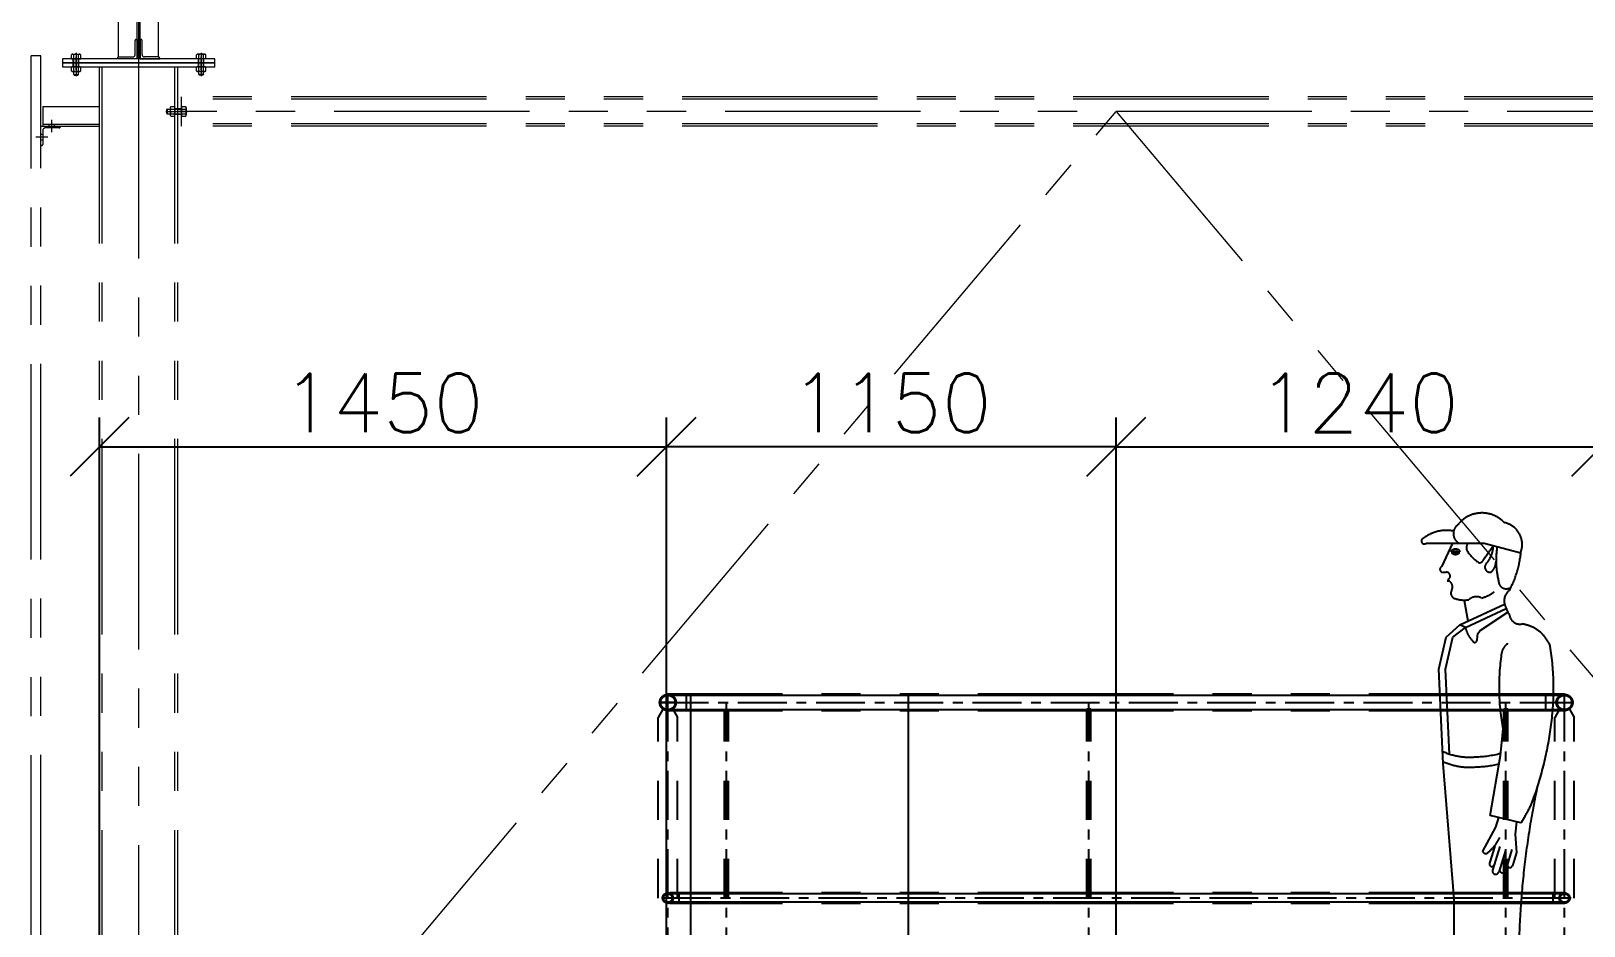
# Model space of a CAD drawing. Header units: inches. Extents: x 0 to 157513, y -28488 to 35640.
# Drawn here: x 7176 to 11147, y 28865 to 31153 of the extents above; entities that cross this region are included whole.
import ezdxf

# ---------------------------------------------------------------- set-up
doc = ezdxf.new("R2010")
doc.units = ezdxf.units.IN
doc.header["$LTSCALE"] = 400
doc.header["$MEASUREMENT"] = 0
for name, pattern in [('0', [0]), ('CENTER', [2, 1.25, -0.25, 0.25, -0.25]), ('HIDDEN', [9.525, 6.35, -3.175]), ('PHANTOM', [2.5, 1.25, -0.25, 0.25, -0.25, 0.25, -0.25])]:
    doc.linetypes.add(name, pattern=pattern)
doc.layers.add('BF', color=8, linetype='PHANTOM')
doc.layers.add('BF STR', color=8, linetype='PHANTOM', lineweight=5)
doc.styles.add('ROMANS', font='romans')
doc.dimstyles.new('SAM2 60 SC', dxfattribs={"dimscale": 60, "dimtxt": 2.5, "dimasz": 2.5, "dimexe": 1.25, "dimexo": 0.625, "dimtad": 1, "dimtoh": 1, "dimdec": 0, "dimdsep": 46, "dimtxsty": 'ROMANS', "dimblk": 'OBLIQUE', "dimcen": 2.5, "dimclrd": 1, "dimclre": 1, "dimclrt": 256, "dimadec": 0, "dimazin": 2, "dimtfac": 1, "dimtdec": 0, "dimtofl": 0, "dimtmove": 0, "dimatfit": 3, "dimfxl": 1, "dimtolj": 1, "dimtzin": 0, "dimarcsym": 1})

# ---------------------------------------------------------------- blocks, each defined once
blk = doc.blocks.new('611bf4ele')
at = {"layer": 'BF'}
for p, q in [((-254716.8, 43847.6, 139.3), (-254568.7, 43847.6, 139.3)), ((-254649.4, 43847.6, 139.3), (-254677.8, 43787.6, 139.3)), ((-254568.7, 43847.6, 139.3), (-254474.8, 43823, 139.3)), ((-254671.9, 43773.4, 139.3), (-254666, 43773.4, 139.3)), ((-254663, 43751.7, 139.3), (-254658.4, 43751.7, 139.3)), ((-254662.7, 43755.2, 139.3), (-254658.1, 43755.2, 139.3)), ((-254630.9, 43638.6, 139.3), (-254516.4, 43691.7, 139.3)), ((-254609.5, 43648.5, 139.3), (-254619.1, 43700.1, 139.3)), ((-254616.7, 43632.4, 139.3), (-254511.9, 43681, 139.3)), ((-254579.1, 43624, 139.3), (-254507.9, 43671.2, 139.3)), ((-254684.6, 43525.4, 139.3), (-254665.9, 43607.6, 139.3)), ((-254667.8, 43525.4, 139.3), (-254649, 43607.6, 139.3)), ((-254665.9, 43607.6, 139.3), (-254630.9, 43638.6, 139.3)), ((-254649, 43607.6, 139.3), (-254616.7, 43632.4, 139.3)), ((-254616.7, 43632.4, 139.3), (-254630.9, 43638.6, 139.3)), ((-254586.7, 43600.7, 139.3), (-254584.4, 43616.5, 139.3)), ((-254584.4, 43616.5, 139.3), (-254579.1, 43624, 139.3)), ((-254673, 43284.7, 139.3), (-254684.6, 43525.4, 139.3)), ((-254657.3, 43308.6, 139.3), (-254667.8, 43525.4, 139.3)), ((-254363.1, 43461.3, 139.3), (-256656.1, 43461.3, 139.3)), ((-256608.1, 43419.3, 139.3), (-256608.1, 43461.3, 139.3)), ((-254411.1, 43419.3, 139.3), (-254411.1, 43461.3, 139.3)), ((-256668.8, 43423.5, 139.3), (-256681.1, 43402.2, 139.3)), ((-256635.1, 43440.3, 139.3), (-256677.1, 43440.3, 139.3)), ((-254363.1, 43419.3, 139.3), (-256656.1, 43419.3, 139.3)), ((-256643.4, 43423.5, 139.3), (-256631.1, 43402.2, 139.3)), ((-256511.1, 42340.3, 139.3), (-256511.1, 43423.5, 139.3)), ((-256501.1, 42340.3, 139.3), (-256501.1, 43423.5, 139.3)), ((-255584.6, 42340.3, 139.3), (-255584.6, 43423.5, 139.3)), ((-255574.6, 43423.5, 139.3), (-255584.6, 43423.5, 139.3)), ((-255574.6, 42340.3, 139.3), (-255574.6, 43423.5, 139.3)), ((-254518.1, 42340.3, 139.3), (-254518.1, 43423.5, 139.3)), ((-254508.1, 43423.5, 139.3), (-254518.1, 43423.5, 139.3)), ((-254508.1, 42340.3, 139.3), (-254508.1, 43423.5, 139.3)), ((-254375.8, 43423.5, 139.3), (-254388.1, 43402.2, 139.3)), ((-254379.9, 43440.3, 139.3), (-254346.2, 43440.3, 139.3)), ((-254350.4, 43423.5, 139.3), (-254338.1, 43402.2, 139.3)), ((-256681.1, 42340.3, 139.3), (-256681.1, 43402.2, 139.3)), ((-256631.1, 42340.3, 139.3), (-256631.1, 43402.2, 139.3)), ((-254527, 43305.1, 139.3), (-254520.3, 43372.6, 139.3)), ((-254388.1, 42340.3, 139.3), (-254388.1, 43402.2, 139.3)), ((-254338.1, 42340.3, 139.3), (-254338.1, 43402.2, 139.3)), ((-254553.2, 43151.7, 139.3), (-254527, 43305.1, 139.3)), ((-254645, 42938.1, 139.3), (-254673, 43284.7, 139.3)), ((-254474.6, 43132.7, 139.3), (-254553.2, 43151.7, 139.3)), ((-254531.8, 43146.6, 139.3), (-254539.3, 43121.9, 139.3)), ((-254485.7, 43135.4, 139.3), (-254488.9, 43103.8, 139.3)), ((-254539.3, 43121.9, 139.3), (-254573.1, 43060.4, 139.3)), ((-254488.9, 43103.8, 139.3), (-254486.1, 43056.4, 139.3)), ((-254541.5, 43073.2, 139.3), (-254555.1, 43029.3, 139.3)), ((-254528.7, 43071.9, 139.3), (-254547.2, 43011.8, 139.3)), ((-254514.3, 43062.3, 139.3), (-254531.4, 43006.7, 139.3)), ((-254497.4, 43064.7, 139.3), (-254514.1, 43010.4, 139.3)), ((-254486.1, 43056.4, 139.3), (-254496.5, 43022.7, 139.3)), ((-254363.1, 42953.8, 139.3), (-256651.1, 42953.8, 139.3)), ((-256627.1, 42926.8, 139.3), (-256627.1, 42953.8, 139.3)), ((-254645, 42529.5, 139.3), (-254645, 42938.1, 139.3)), ((-254392.1, 42926.8, 139.3), (-254392.1, 42953.8, 139.3)), ((-254363.1, 42926.8, 139.3), (-256651.1, 42926.8, 139.3))]:
    blk.add_line(p, q, dxfattribs=at)
at = {"layer": 'BF', "linetype": 'CENTER', "ltscale": 0.25}
for p, q in [((-256656.1, 42340.3, 139.3), (-256656.1, 43461.3, 139.3)), ((-254363.1, 42340.3, 139.3), (-254363.1, 43461.3, 139.3)), ((-256677.1, 43440.3, 139.3), (-254355.4, 43440.3, 139.3)), ((-256506.1, 42340.3, 139.3), (-256506.1, 43440.3, 139.3)), ((-255579.6, 42340.3, 139.3), (-255579.6, 43440.3, 139.3)), ((-254513.1, 42340.3, 139.3), (-254513.1, 43440.3, 139.3)), ((-254346.1, 42940.3, 139.3), (-256673.1, 42940.3, 139.3))]:
    blk.add_line(p, q, dxfattribs=at)
at = {"layer": 'BF', "linetype": 'HIDDEN'}
for p, q in [((-254363.1, 43458.6, 139.3), (-256656.1, 43458.6, 139.3)), ((-254363.1, 43421.9, 139.3), (-256656.1, 43421.9, 139.3)), ((-254363.1, 42951.1, 139.3), (-256651.1, 42951.1, 139.3)), ((-254363.1, 42929.4, 139.3), (-256651.1, 42929.4, 139.3))]:
    blk.add_line(p, q, dxfattribs=at)
at = {"layer": 'BF', "linetype": '0'}
for p, q in [((-256597.6, 42242.4, 139.3), (-256597.6, 43461.3, 139.3)), ((-256041.6, 43461.3, 139.3), (-256041.6, 36398.1, 139.3))]:
    blk.add_line(p, q, dxfattribs=at)
at = {"layer": 'BF'}
for centre, radius in [((-256656.1, 43440.3, 139.3), 21), ((-254363.1, 43440.3, 139.3), 21), ((-256656.1, 42940.3, 139.3), 13.5), ((-254363.1, 42940.3, 139.3), 13.5)]:
    blk.add_circle(centre, radius, dxfattribs=at)
at = {"layer": 'BF', "linetype": 'HIDDEN', "ltscale": 0.25}
for centre, radius in [((-256656.1, 43440.3, 139.3), 18.4), ((-254363.1, 43440.3, 139.3), 18.4), ((-256656.1, 42940.3, 139.3), 10.9), ((-254363.1, 42940.3, 139.3), 10.9)]:
    blk.add_circle(centre, radius, dxfattribs=at)
at = {"layer": 'BF'}
for centre, radius, start, end in [((-254574.2, 43846.5, 139.3), 78.4, 43.4168, 142.6275), ((-254619.4, 43872.1, 139.3), 27.9, 127.8594, 241.3791), ((-254528.4, 43844.4, 139.3), 57.1, 340.63, 78.6231), ((-254721.7, 43853.1, 139.3), 7.41, 127.9675, 311.7123), ((-254664.1, 43779.6, 139.3), 100.8, 79.9254, 128.0744), ((-254595.7, 43836.2, 139.3), 18.4, 141.8973, 215.1796), ((-254520.5, 43889.2, 139.3), 110.4, 215.1796, 236.0243), ((-254581.1, 43809.1, 139.3), 11.5, 264.4605, 326.1789), ((-252821.6, 42630.3, 139.3), 2106.4, 144.9039, 146.1789), ((-254615.5, 43842.6, 139.3), 70.5, 318.742, 359.0038), ((-254322.5, 43803.5, 139.3), 215.7, 170.5872, 194.0532), ((-254728, 43848.2, 139.3), 254.5, 331.7165, 354.8895), ((-254673.8, 43780.9, 139.3), 7.79, 120.6201, 284.1208), ((-254664.9, 43764.2, 139.3), 9.25, 354.6561, 96.8332), ((-254664.5, 43763.6, 139.3), 9.27, 296.1362, 18.18), ((-254553.5, 43786.5, 139.3), 13.2, 133.4282, 281.5487), ((-254575.7, 43801.8, 139.3), 37.5, 311.4652, 359.7478), ((-254666.1, 43735.9, 139.3), 16.7, 331.6818, 71.2274), ((-254638.9, 43719.9, 139.3), 14.8, 147.0682, 237.1506), ((-254594.9, 43787.4, 139.3), 82.4, 283.8933, 309.1815), ((-254512, 43750.8, 139.3), 19.7, 179.0031, 307.8934), ((-254483, 43700.3, 139.3), 34.4, 127.3861, 212.28), ((-254619.1, 43778, 139.3), 75.8, 248.43, 278.9049), ((-254588.2, 43683, 139.3), 27.7, 61.7672, 133.7446), ((-254459.2, 43696.5, 139.3), 54.9, 195.4585, 215.5324), ((-254477.3, 43667.4, 139.3), 26.7, 186.1257, 279.3423), ((-254540.1, 43650.4, 139.3), 78.7, 193.1771, 225.0297), ((-254483.4, 43551.4, 139.3), 90.3, 21.5401, 83.359), ((-254592.9, 43600.3, 139.3), 6.23, 243.2142, 4.102), ((-254483.9, 43557.9, 139.3), 41.2, 126.096, 180.5128), ((-255089.9, 43475.5, 139.3), 699, 352.885, 8.9746), ((-253969.5, 43479.3, 139.3), 561.1, 171.9853, 190.9649), ((-255335.3, 43507.3, 139.3), 946.5, 341.3363, 352.8118), ((-254606.6, 43465.3, 139.3), 164.7, 245.6536, 275.7199), ((-254606.6, 43439.5, 139.3), 164.7, 246.1446, 275.7199), ((-254595.2, 43564.7, 139.3), 263.3, 271.0877, 285.1372), ((-254595.2, 43538.8, 139.3), 263.3, 271.0877, 284.1912), ((-252306.4, 42772.4, 139.3), 2173.7, 168.1314, 179.945), ((-254712.9, 43297.1, 139.3), 289.5, 325.3983, 341.3363), ((-254619.9, 43135.3, 139.3), 99.4, 305.3103, 336.0428), ((-254563.7, 43064.3, 139.3), 10.2, 202.3315, 277.042), ((-254549, 43027.4, 139.3), 6.32, 162.8778, 342.8778), ((-254539.3, 43009.4, 139.3), 8.32, 162.8778, 342.8778), ((-254521.5, 43012.6, 139.3), 7.7, 162.8778, 342.8778), ((-254502.6, 43024.5, 139.3), 6.32, 162.8778, 342.8778)]:
    blk.add_arc(centre, radius, start, end, dxfattribs=at)
for centre, major_axis, ratio in [((-254641.8, 43822.9, 139.3), (8.54, 0), 0.555549), ((-254642, 43822.8, 139.3), (3.73, 0), 0.27274)]:
    blk.add_ellipse(centre, major_axis=major_axis, ratio=ratio, start_param=3.141593, end_param=9.424778, dxfattribs=at)
blk.add_open_spline([(-254629.8, 43826.8, 139.3), (-254630.1, 43827.3, 139.3), (-254630.4, 43827.6, 139.3), (-254631.1, 43828.5, 139.3), (-254631.6, 43829, 139.3), (-254632.7, 43829.7, 139.3), (-254633.2, 43830.1, 139.3), (-254635, 43831, 139.3), (-254636.2, 43831.4, 139.3), (-254638.9, 43832, 139.3), (-254640.2, 43832.2, 139.3), (-254643, 43832.2, 139.3), (-254644.4, 43832.1, 139.3), (-254647, 43831.5, 139.3), (-254648.3, 43831.1, 139.3), (-254650.3, 43830.1, 139.3), (-254651, 43829.6, 139.3), (-254652.3, 43828.6, 139.3), (-254652.9, 43828, 139.3), (-254653.5, 43827.2, 139.3), (-254653.6, 43827, 139.3), (-254653.7, 43826.8, 139.3)], degree=3, knots=[3.470846, 3.470846, 3.470846, 3.470846, 3.598538, 3.598538, 3.776378, 3.776378, 3.954217, 3.954217, 4.326545, 4.326545, 4.698873, 4.698873, 5.071201, 5.071201, 5.443529, 5.443529, 5.690053, 5.690053, 5.894463, 5.894463, 5.953894, 5.953894, 5.953894, 5.953894], dxfattribs=at)
blk = doc.blocks.new('611bf4 strgaele')
at = {"layer": 'BF STR'}
for p, q in [((-272450.8, 45090.7, 139.3), (-272450.8, 45249, 139.3)), ((-272403.8, 45085.7, 139.3), (-272403.8, 45254, 139.3)), ((-272399.8, 45264.3, 139.3), (-272399.8, 45071.6, 139.3)), ((-272395.8, 45085.7, 139.3), (-272395.8, 45254, 139.3)), ((-272348.8, 45090.7, 139.3), (-272348.8, 45249, 139.3)), ((-272408.8, 45096.7), (-272408.8, 45132.7)), ((-272405.8, 45135.7), (-272403.8, 45135.7)), ((-272403.8, 45135.7), (-272403.8, 45085.7)), ((-272393.8, 45135.7), (-272395.8, 45135.7)), ((-272395.8, 45135.7), (-272395.8, 45085.7)), ((-272390.8, 45096.7), (-272390.8, 45132.7)), ((-272674.8, 37805.5), (-272674.8, 45093.8, 139.3)), ((-272649.8, 45093.8, 139.3), (-272674.8, 45093.8, 139.3)), ((-272649.8, 37806.2), (-272649.8, 45093.8, 139.3)), ((-272594.8, 45085.7), (-272594.8, 45075.7)), ((-272204.8, 45085.7), (-272594.8, 45085.7)), ((-272594.8, 45075.7), (-272204.8, 45075.7)), ((-272594.8, 45075.7), (-272594.8, 45065.7)), ((-272204.8, 45075.7), (-272594.8, 45075.7)), ((-272571.8, 45085.7, 139.3), (-272571.8, 45096.1, 139.3)), ((-272571.8, 45085.7, 139.3), (-272547.8, 45085.7, 139.3)), ((-272568.8, 45097.7, 139.3), (-272550.8, 45097.7, 139.3)), ((-272566.8, 45065.7, 139.3), (-272566.8, 45085.5, 139.3)), ((-272565.8, 45085.7, 139.3), (-272565.8, 45096.1, 139.3)), ((-272565.8, 45065.7, 139.3), (-272565.8, 45085.7, 139.3)), ((-272559.8, 45101.5, 139.3), (-272559.8, 45041.4, 139.3)), ((-272559.8, 45057.5, 139.3), (-272559.8, 45091.5, 139.3)), ((-272553.8, 45085.7, 139.3), (-272553.8, 45096.1, 139.3)), ((-272553.8, 45065.7, 139.3), (-272553.8, 45085.7, 139.3)), ((-272552.8, 45065.7, 139.3), (-272552.8, 45085.5, 139.3)), ((-272249.8, 45075.7, 139.3), (-272549.8, 45075.7, 139.3)), ((-272547.8, 45085.7, 139.3), (-272547.8, 45096.1, 139.3)), ((-272453.8, 45085.7), (-272453.8, 45087.7)), ((-272403.8, 45085.7), (-272453.8, 45085.7)), ((-272450.8, 45090.7), (-272414.8, 45090.7)), ((-272399.8, 45075.7, 139.3), (-272399.8, 36398.2)), ((-272395.8, 45085.7), (-272345.8, 45085.7)), ((-272348.8, 45090.7), (-272384.8, 45090.7)), ((-272345.8, 45085.7), (-272345.8, 45087.7)), ((-272251.8, 45085.7, 139.3), (-272251.8, 45096.1, 139.3)), ((-272227.8, 45085.7, 139.3), (-272251.8, 45085.7, 139.3)), ((-272230.8, 45097.7, 139.3), (-272248.8, 45097.7, 139.3)), ((-272246.8, 45065.7, 139.3), (-272246.8, 45085.5, 139.3)), ((-272245.8, 45085.7, 139.3), (-272245.8, 45096.1, 139.3)), ((-272245.8, 45065.7, 139.3), (-272245.8, 45085.7, 139.3)), ((-272239.8, 45101.5, 139.3), (-272239.8, 45041.4, 139.3)), ((-272239.8, 45057.5, 139.3), (-272239.8, 45091.5, 139.3)), ((-272233.8, 45085.7, 139.3), (-272233.8, 45096.1, 139.3)), ((-272233.8, 45065.7, 139.3), (-272233.8, 45085.7, 139.3)), ((-272232.8, 45065.7, 139.3), (-272232.8, 45085.5, 139.3)), ((-272227.8, 45085.7, 139.3), (-272227.8, 45096.1, 139.3)), ((-272204.8, 45075.7), (-272204.8, 45085.7)), ((-272204.8, 45065.7), (-272204.8, 45075.7)), ((-272594.8, 45065.7), (-272204.8, 45065.7)), ((-272571.8, 45055.3, 139.3), (-272571.8, 45064.1, 139.3)), ((-272568.8, 45065.7, 139.3), (-272550.8, 45065.7, 139.3)), ((-272568.8, 45053.7, 139.3), (-272550.8, 45053.7, 139.3)), ((-272565.8, 45055.3, 139.3), (-272565.8, 45064.1, 139.3)), ((-272565.8, 45045.6, 139.3), (-272565.8, 45053.7, 139.3)), ((-272565.8, 45045.6, 139.3), (-272553.8, 45045.6, 139.3)), ((-272565.8, 45045.6, 139.3), (-272564.6, 45044.4, 139.3)), ((-272564.6, 45044.4, 139.3), (-272555, 45044.4, 139.3)), ((-272555, 45044.4, 139.3), (-272553.8, 45045.6, 139.3)), ((-272553.8, 45055.3, 139.3), (-272553.8, 45064.1, 139.3)), ((-272553.8, 45045.6, 139.3), (-272553.8, 45053.7, 139.3)), ((-272547.8, 45055.3, 139.3), (-272547.8, 45064.1, 139.3)), ((-272499.8, 36614.1), (-272499.8, 45065.7, 139.3)), ((-272492.8, 36614.1), (-272492.8, 45065.7, 139.3)), ((-272306.8, 36614.1), (-272306.8, 45065.7, 139.3)), ((-272299.8, 36614.1), (-272299.8, 45065.7, 139.3)), ((-272251.8, 45055.3, 139.3), (-272251.8, 45064.1, 139.3)), ((-272230.8, 45065.7, 139.3), (-272248.8, 45065.7, 139.3)), ((-272230.8, 45053.7, 139.3), (-272248.8, 45053.7, 139.3)), ((-272245.8, 45055.3, 139.3), (-272245.8, 45064.1, 139.3)), ((-272245.8, 45045.6, 139.3), (-272245.8, 45053.7, 139.3)), ((-272233.8, 45045.6, 139.3), (-272245.8, 45045.6, 139.3)), ((-272244.6, 45044.4, 139.3), (-272245.8, 45045.6, 139.3)), ((-272235, 45044.4, 139.3), (-272244.6, 45044.4, 139.3)), ((-272233.8, 45045.6, 139.3), (-272235, 45044.4, 139.3)), ((-272233.8, 45055.3, 139.3), (-272233.8, 45064.1, 139.3)), ((-272233.8, 45045.6, 139.3), (-272233.8, 45053.7, 139.3)), ((-272227.8, 45055.3, 139.3), (-272227.8, 45064.1, 139.3)), ((-272644.8, 44964.2, 139.3), (-272499.8, 44964.2, 139.3)), ((-272644.8, 44964.2, 139.3), (-272644.8, 44914.2, 139.3)), ((-272327, 44957.7, 139.3), (-272328.2, 44956.5, 139.3)), ((-272328.2, 44956.5, 139.3), (-272328.2, 44946.9, 139.3)), ((-272327, 44957.7, 139.3), (-272318.8, 44957.7, 139.3)), ((-272327, 44957.7, 139.3), (-272327, 44945.7, 139.3)), ((-272318.8, 44960.8, 139.3), (-272318.8, 44942.7, 139.3)), ((-272317.2, 44963.7, 139.3), (-272308.4, 44963.7, 139.3)), ((-272317.2, 44957.7, 139.3), (-272308.4, 44957.7, 139.3)), ((-272306.8, 44960.8, 139.3), (-272306.8, 44942.7, 139.3)), ((-272306.8, 44958.7, 139.3), (-272290, 44958.7, 139.3)), ((-272306.8, 44957.7, 139.3), (-272289.8, 44957.7, 139.3)), ((-267509.8, 44989.2, 139.3), (-272299.8, 44989.2, 139.3)), ((-272289.8, 44914.2, 139.3), (-272289.8, 44989.2, 139.3)), ((-267509.8, 44983.2, 139.3), (-272289.8, 44983.2, 139.3)), ((-272289.8, 44963.7, 139.3), (-272279.4, 44963.7, 139.3)), ((-272289.8, 44963.7, 139.3), (-272289.8, 44939.7, 139.3)), ((-272289.8, 44957.7, 139.3), (-272279.4, 44957.7, 139.3)), ((-272277.8, 44960.8, 139.3), (-272277.8, 44942.7, 139.3)), ((-272644.8, 44919.2, 139.3), (-272499.8, 44919.2, 139.3)), ((-272628.8, 44909.2, 139.3), (-272628.8, 44919.2, 139.3)), ((-272621.8, 44898.3, 139.3), (-272621.8, 44930.2, 139.3)), ((-272614.8, 44909.2, 139.3), (-272614.8, 44919.2, 139.3)), ((-267399.8, 44951.7, 139.3), (-272399.8, 44951.7, 139.3)), ((-272399.8, 41985.7), (-269899.8, 44951.7, 139.3)), ((-272330.3, 44951.7, 139.3), (-272274.9, 44951.7, 139.3)), ((-272328.2, 44946.9, 139.3), (-272327, 44945.7, 139.3)), ((-272327, 44945.7, 139.3), (-272318.8, 44945.7, 139.3)), ((-272317.2, 44945.7, 139.3), (-272308.4, 44945.7, 139.3)), ((-272317.2, 44939.7, 139.3), (-272308.4, 44939.7, 139.3)), ((-272306.8, 44945.7, 139.3), (-272289.8, 44945.7, 139.3)), ((-272306.8, 44944.7, 139.3), (-272290, 44944.7, 139.3)), ((-272289.8, 44945.7, 139.3), (-272279.4, 44945.7, 139.3)), ((-272289.8, 44939.7, 139.3), (-272279.4, 44939.7, 139.3)), ((-267509.8, 44920.2, 139.3), (-272289.8, 44920.2, 139.3)), ((-269899.8, 44951.7, 139.3), (-267399.8, 41985.7)), ((-272662.7, 44886.2, 139.3), (-272631.6, 44886.2, 139.3)), ((-272649.8, 44914.2), (-272599.8, 44914.2)), ((-272649.8, 44864.2), (-272649.8, 44914.2)), ((-272649.8, 44893.2, 139.3), (-272644.8, 44893.2, 139.3)), ((-272649.8, 44879.2, 139.3), (-272644.8, 44879.2, 139.3)), ((-272644.8, 44914.2, 139.3), (-272499.8, 44914.2, 139.3)), ((-272644.8, 44903.2), (-272644.8, 44867.2)), ((-272602.8, 44909.2), (-272638.8, 44909.2)), ((-272599.8, 44914.2), (-272599.8, 44912.2)), ((-267509.8, 44914.2, 139.3), (-272299.8, 44914.2, 139.3)), ((-272647.8, 44864.2), (-272649.8, 44864.2))]:
    blk.add_line(p, q, dxfattribs=at)
for centre, radius, start, end in [((-272405.8, 45132.7), 3, 90, 180), ((-272393.8, 45132.7), 3, 0, 90), ((-272568.8, 45094.1, 139.3), 3.61, 33.8474, 146.1526), ((-272559.8, 45085.7, 139.3), 12.1, 60.1372, 119.8628), ((-272550.8, 45094.1, 139.3), 3.61, 33.8474, 146.1526), ((-272450.8, 45087.7), 3, 90, 180), ((-272414.8, 45096.7), 6, 270, 0), ((-272384.8, 45096.7), 6, 180, 270), ((-272348.8, 45087.7), 3, 0, 90), ((-272248.8, 45094.1, 139.3), 3.61, 33.8474, 146.1526), ((-272239.8, 45085.7, 139.3), 12.1, 60.1372, 119.8628), ((-272230.8, 45094.1, 139.3), 3.61, 33.8474, 146.1526), ((-272568.8, 45062.1, 139.3), 3.61, 33.8474, 146.1526), ((-272568.8, 45057.3, 139.3), 3.61, 213.8474, 326.1526), ((-272559.8, 45053.7, 139.3), 12.1, 60.1372, 119.8628), ((-272559.8, 45065.8, 139.3), 12.1, 240.1372, 299.8628), ((-272550.8, 45062.1, 139.3), 3.61, 33.8474, 146.1526), ((-272550.8, 45057.3, 139.3), 3.61, 213.8474, 326.1526), ((-272248.8, 45062.1, 139.3), 3.61, 33.8474, 146.1526), ((-272248.8, 45057.3, 139.3), 3.61, 213.8474, 326.1526), ((-272239.8, 45053.7, 139.3), 12.1, 60.1372, 119.8628), ((-272239.8, 45065.8, 139.3), 12.1, 240.1372, 299.8628), ((-272230.8, 45062.1, 139.3), 3.61, 33.8474, 146.1526), ((-272230.8, 45057.3, 139.3), 3.61, 213.8474, 326.1526), ((-272315.2, 44960.7, 139.3), 3.61, 123.8474, 236.1526), ((-272306.8, 44951.7, 139.3), 12.1, 150.1372, 209.8628), ((-272310.4, 44960.7, 139.3), 3.61, 303.8474, 56.1526), ((-272318.9, 44951.7, 139.3), 12.1, 330.1372, 29.8628), ((-272281.4, 44960.7, 139.3), 3.61, 303.8474, 56.1526), ((-272289.9, 44951.7, 139.3), 12.1, 330.1372, 29.8628), ((-272315.2, 44942.7, 139.3), 3.61, 123.8474, 236.1526), ((-272310.4, 44942.7, 139.3), 3.61, 303.8474, 56.1526), ((-272281.4, 44942.7, 139.3), 3.61, 303.8474, 56.1526), ((-272638.8, 44903.2), 6, 90, 180), ((-272602.8, 44912.2), 3, 270, 0), ((-272647.8, 44867.2), 3, 270, 0)]:
    blk.add_arc(centre, radius, start, end, dxfattribs=at)
blk = doc.blocks.new('_OBLIQUE')
at = {"color": 0, "linetype": 'ByBlock'}
blk.add_line((-0.5, -0.5), (0.5, 0.5), dxfattribs=at)
blk = doc.blocks.new('*D50')
at = {"color": 1, "lineweight": -2}
for p, q in [((9950.9, 28461), (9950.9, 30164.4)), ((11190.9, 28277.5), (11190.9, 30164.4)), ((9950.9, 30089.4), (11190.9, 30089.4))]:
    blk.add_line(p, q, dxfattribs=at)
at = {"layer": 'Defpoints', "color": 0}
for p in [(11190.9, 30089.4), (9950.9, 28423.5, 385.1), (11190.9, 28240, 385.1)]:
    blk.add_point(p, dxfattribs=at)
at = {"color": 1, "lineweight": -2, "xscale": 150, "yscale": 150, "zscale": 150, "rotation": 180}
blk.add_blockref('_OBLIQUE', (9950.9, 30089.4), dxfattribs=at)
at = {"color": 1, "lineweight": -2, "xscale": 150, "yscale": 150, "zscale": 150}
blk.add_blockref('_OBLIQUE', (11190.9, 30089.4), dxfattribs=at)
at = {"insert": (10570.9, 30201.9), "char_height": 150, "attachment_point": 5, "style": 'ROMANS'}
blk.add_mtext('\\A1;1240', dxfattribs=at)
blk = doc.blocks.new('*D51')
at = {"color": 1, "lineweight": -2}
for p, q in [((11190.9, 28315), (11190.9, 30164.4)), ((12146.9, 28117.5), (12146.9, 30164.4)), ((12146.9, 30089.4), (11190.9, 30089.4))]:
    blk.add_line(p, q, dxfattribs=at)
at = {"layer": 'Defpoints', "color": 0}
for p in [(11190.9, 30089.4), (11190.9, 28277.5), (12146.9, 28080, 392.1)]:
    blk.add_point(p, dxfattribs=at)
at = {"color": 1, "lineweight": -2, "xscale": 150, "yscale": 150, "zscale": 150, "rotation": 180}
blk.add_blockref('_OBLIQUE', (11190.9, 30089.4), dxfattribs=at)
at = {"color": 1, "lineweight": -2, "xscale": 150, "yscale": 150, "zscale": 150}
blk.add_blockref('_OBLIQUE', (12146.9, 30089.4), dxfattribs=at)
at = {"insert": (11668.9, 30201.9), "char_height": 150, "attachment_point": 5, "style": 'ROMANS'}
blk.add_mtext('\\A1;956', dxfattribs=at)
blk = doc.blocks.new('*D56')
at = {"color": 1, "lineweight": -2}
for p, q in [((7350.9, 24462.5), (7350.9, 30164.4)), ((8800.9, 24687.5), (8800.9, 30164.4)), ((7350.9, 30089.4), (8800.9, 30089.4))]:
    blk.add_line(p, q, dxfattribs=at)
at = {"layer": 'Defpoints', "color": 0}
for p in [(8800.9, 30089.4), (8800.9, 24650, 385.1), (7350.9, 24425, 236.2)]:
    blk.add_point(p, dxfattribs=at)
at = {"color": 1, "lineweight": -2, "xscale": 150, "yscale": 150, "zscale": 150, "rotation": 180}
blk.add_blockref('_OBLIQUE', (7350.9, 30089.4), dxfattribs=at)
at = {"color": 1, "lineweight": -2, "xscale": 150, "yscale": 150, "zscale": 150}
blk.add_blockref('_OBLIQUE', (8800.9, 30089.4), dxfattribs=at)
at = {"insert": (8075.9, 30201.9), "char_height": 150, "attachment_point": 5, "style": 'ROMANS'}
blk.add_mtext('\\A1;1450', dxfattribs=at)
blk = doc.blocks.new('*D57')
at = {"color": 1, "lineweight": -2}
for p, q in [((8800.9, 29868.6), (8800.9, 30164.4)), ((9950.9, 28461), (9950.9, 30164.4)), ((9950.9, 30089.4), (8800.9, 30089.4))]:
    blk.add_line(p, q, dxfattribs=at)
at = {"layer": 'Defpoints', "color": 0}
for p in [(8800.9, 30089.4), (8800.9, 29831.1), (9950.9, 28423.5, 385.1)]:
    blk.add_point(p, dxfattribs=at)
at = {"color": 1, "lineweight": -2, "xscale": 150, "yscale": 150, "zscale": 150, "rotation": 180}
blk.add_blockref('_OBLIQUE', (8800.9, 30089.4), dxfattribs=at)
at = {"color": 1, "lineweight": -2, "xscale": 150, "yscale": 150, "zscale": 150}
blk.add_blockref('_OBLIQUE', (9950.9, 30089.4), dxfattribs=at)
at = {"insert": (9375.9, 30201.9), "char_height": 150, "attachment_point": 5, "style": 'ROMANS'}
blk.add_mtext('\\A1;1150', dxfattribs=at)

msp = doc.modelspace()

# ---------------------------------------------------------------- block references
msp.add_blockref('611bf4ele', (265460.5, -14004.3, 245.8))
at = {"layer": 'BF'}
msp.add_blockref('611bf4 strgaele', (279850.7, -14004.3, 169.4), dxfattribs=at)

# ---------------------------------------------------------------- dimensions: what is measured, and where the dimension line sits
for base, p1, p2, picture, middle in [((8800.9, 30089.4), (7350.9, 24425, 236.2), (8800.9, 24650, 385.1), '*D56', (8075.9, 30201.9)), ((8800.9, 30089.4), (9950.9, 28423.5, 385.1), (8800.9, 29831.1), '*D57', (9375.9, 30201.9)), ((11190.9, 30089.4), (9950.9, 28423.5, 385.1), (11190.9, 28240, 385.1), '*D50', (10570.9, 30201.9)), ((11190.9, 30089.4), (12146.9, 28080, 392.1), (11190.9, 28277.5), '*D51', (11668.9, 30201.9))]:
    dim = msp.add_linear_dim(base=base, p1=p1, p2=p2, dimstyle='SAM2 60 SC')
    dim.commit()
    dim.dimension.update_dxf_attribs({"geometry": picture, "text_midpoint": middle})

doc.saveas('drawing.dxf')
